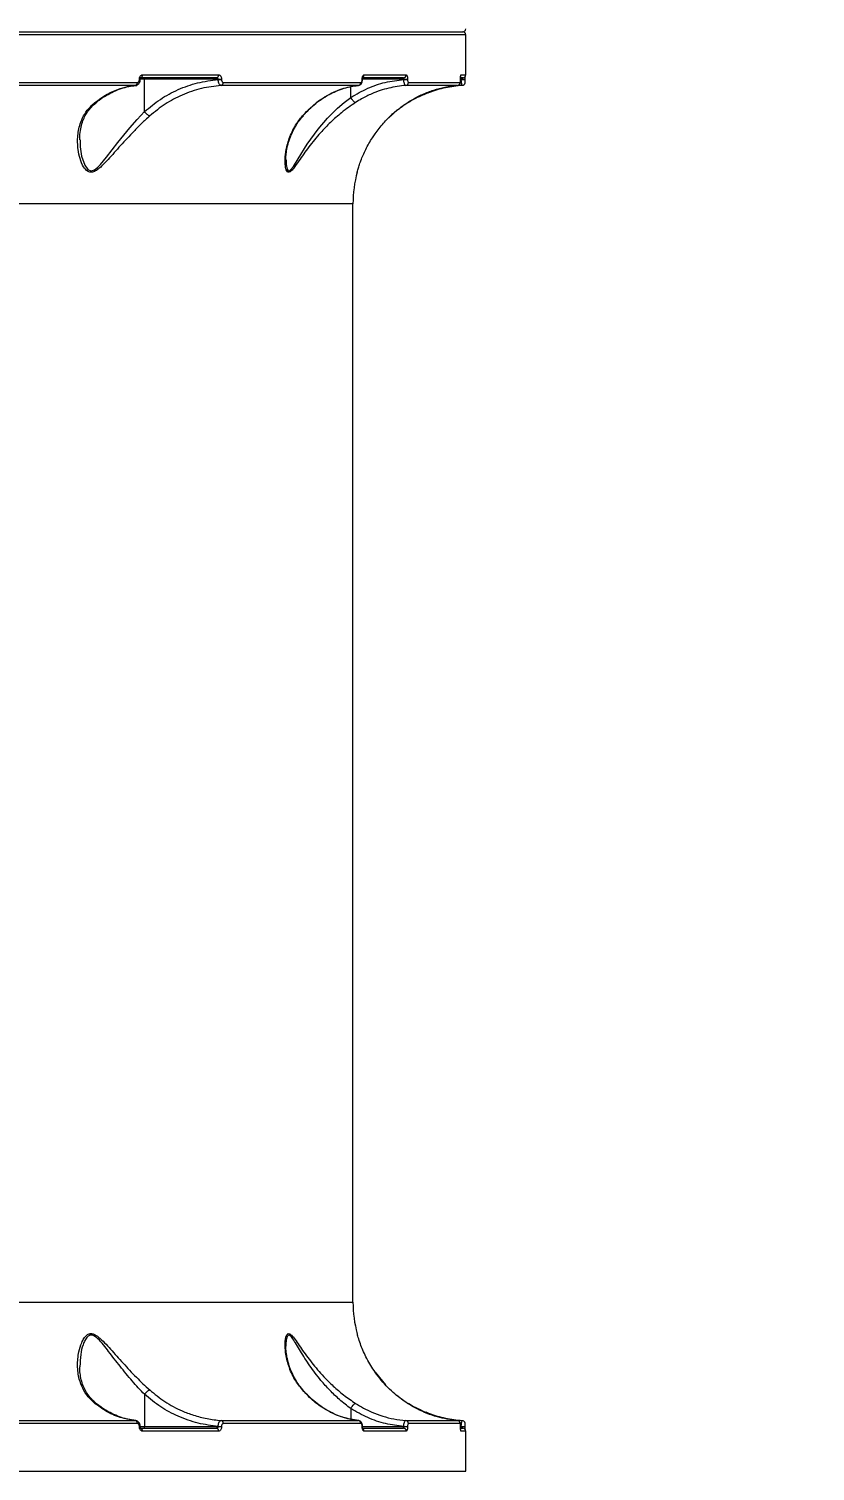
# Model space of a CAD drawing. Header units: millimetres. Extents: x 10665 to 29906, y -6125 to 7364.
# Drawn here: x 24200 to 24465, y -17.4 to 468.6 of the extents above; entities that cross this region are included whole.
import ezdxf

# ---------------------------------------------------------------- set-up
doc = ezdxf.new("R2010")
doc.units = ezdxf.units.MM
for name, color, linetype in [('DIKOM_ОБЪЕКТ', 7, 'Continuous'), ('DIKOM_РАЗМЕР_ЗОНА', 7, 'Continuous'), ('DIKOM_РАЗМЕР_ОБЪЕКТА', 7, 'Continuous')]:
    doc.layers.add(name, color=color, linetype=linetype)
doc.styles.add('style1', font='arial.ttf', dxfattribs={"width": 0.8})
doc.dimstyles.new('1-50', dxfattribs={"dimtxt": 300, "dimasz": 200, "dimexe": 100, "dimexo": 0, "dimgap": 100, "dimtad": 1, "dimdec": 0, "dimtxsty": 'style1', "dimcen": 0, "dimclrd": 7, "dimclre": 7, "dimadec": 1, "dimazin": 2, "dimtfac": 1, "dimtdec": 0, "dimtmove": 1, "dimatfit": 3, "dimfxl": 0, "dimlwd": 25, "dimlwe": 18, "dimarcsym": 0})

# ---------------------------------------------------------------- blocks, each defined once
blk = doc.blocks.new('*D16')
at = {"layer": 'Defpoints', "color": 0, "transparency": 16777216}
for p in [(12665, 4926.53), (12665, 1146.89), (26947.71, -1821.93)]:
    blk.add_point(p, dxfattribs=at)
at = {"layer": 'DIKOM_РАЗМЕР_ОБЪЕКТА', "color": 7, "lineweight": 18, "transparency": 16777216}
for p, q in [((12665, 1146.89), (12665, 5026.53)), ((26947.71, -1821.93), (26947.71, 5026.53))]:
    blk.add_line(p, q, dxfattribs=at)
at = {"layer": 'DIKOM_РАЗМЕР_ОБЪЕКТА', "color": 7, "lineweight": 25, "transparency": 16777216}
blk.add_line((26747.71, 4926.53), (12865, 4926.53), dxfattribs=at)
at = {"layer": 'DIKOM_РАЗМЕР_ОБЪЕКТА', "color": 7, "transparency": 16777216}
for points in [[(12865, 4959.86), (12865, 4893.19), (12665, 4926.53)], [(26747.71, 4959.86), (26747.71, 4893.19), (26947.71, 4926.53)]]:
    blk.add_solid(points, dxfattribs=at)
at = {"layer": 'DIKOM_РАЗМЕР_ОБЪЕКТА', "color": 0, "transparency": 16777216, "insert": (21497, 5179.8), "char_height": 300, "attachment_point": 5, "style": 'style1'}
blk.add_mtext('14300', dxfattribs=at)
blk = doc.blocks.new('*D15')
at = {"layer": 'Defpoints', "color": 0, "transparency": 16777216}
for p in [(20416.84, 4419.04), (19675.94, -4001.39), (28567.5, -4001.39)]:
    blk.add_point(p, dxfattribs=at)
at = {"layer": 'DIKOM_РАЗМЕР_ОБЪЕКТА', "color": 7, "lineweight": 18, "transparency": 16777216}
for p, q in [((20416.84, 4419.04), (28667.5, 4419.04)), ((19675.94, -4001.39), (28667.5, -4001.39))]:
    blk.add_line(p, q, dxfattribs=at)
at = {"layer": 'DIKOM_РАЗМЕР_ОБЪЕКТА', "color": 7, "lineweight": 25, "transparency": 16777216}
blk.add_line((28567.5, 4219.04), (28567.5, -3801.39), dxfattribs=at)
at = {"layer": 'DIKOM_РАЗМЕР_ОБЪЕКТА', "color": 7, "transparency": 16777216}
for points in [[(28534.17, 4219.04), (28600.83, 4219.04), (28567.5, 4419.04)], [(28534.17, -3801.39), (28600.83, -3801.39), (28567.5, -4001.39)]]:
    blk.add_solid(points, dxfattribs=at)
at = {"layer": 'DIKOM_РАЗМЕР_ОБЪЕКТА', "color": 0, "transparency": 16777216, "insert": (28247.96, -1553.33), "char_height": 300, "attachment_point": 5, "rotation": 90, "style": 'style1'}
blk.add_mtext('8400', dxfattribs=at)
blk = doc.blocks.new('*D14')
at = {"layer": 'Defpoints', "color": 0, "transparency": 16777216}
for p in [(28947.71, 6914.03), (10665, 1629.88), (28947.71, -1535.43)]:
    blk.add_point(p, dxfattribs=at)
at = {"layer": 'DIKOM_РАЗМЕР_ЗОНА', "color": 7, "lineweight": 18, "transparency": 16777216}
for p, q in [((10665, 1629.88), (10665, 7014.03)), ((28947.71, -1535.43), (28947.71, 7014.03))]:
    blk.add_line(p, q, dxfattribs=at)
at = {"layer": 'DIKOM_РАЗМЕР_ЗОНА', "color": 7, "lineweight": 25, "transparency": 16777216}
blk.add_line((10865, 6914.03), (28747.71, 6914.03), dxfattribs=at)
at = {"layer": 'DIKOM_РАЗМЕР_ЗОНА', "color": 7, "transparency": 16777216}
for points in [[(10865, 6947.36), (10865, 6880.69), (10665, 6914.03)], [(28747.71, 6947.36), (28747.71, 6880.69), (28947.71, 6914.03)]]:
    blk.add_solid(points, dxfattribs=at)
at = {"layer": 'DIKOM_РАЗМЕР_ЗОНА', "color": 0, "transparency": 16777216, "insert": (21431.5, 7167.3), "char_height": 300, "attachment_point": 5, "style": 'style1'}
blk.add_mtext('18300', dxfattribs=at)
blk = doc.blocks.new('*D13')
at = {"layer": 'Defpoints', "color": 0, "transparency": 16777216}
for p in [(20470.84, 6542.55), (29806, 6542.55), (19621.9, -6125)]:
    blk.add_point(p, dxfattribs=at)
at = {"layer": 'DIKOM_РАЗМЕР_ЗОНА', "color": 7, "lineweight": 18, "transparency": 16777216}
for p, q in [((20470.84, 6542.55), (29906, 6542.55)), ((19621.9, -6125), (29906, -6125))]:
    blk.add_line(p, q, dxfattribs=at)
at = {"layer": 'DIKOM_РАЗМЕР_ЗОНА', "color": 7, "lineweight": 25, "transparency": 16777216}
blk.add_line((29806, -5925), (29806, 6342.55), dxfattribs=at)
at = {"layer": 'DIKOM_РАЗМЕР_ЗОНА', "color": 7, "transparency": 16777216}
for points in [[(29772.67, 6342.55), (29839.33, 6342.55), (29806, 6542.55)], [(29772.67, -5925), (29839.33, -5925), (29806, -6125)]]:
    blk.add_solid(points, dxfattribs=at)
at = {"layer": 'DIKOM_РАЗМЕР_ЗОНА', "color": 0, "transparency": 16777216, "insert": (29552.83, 208.78), "char_height": 300, "attachment_point": 5, "rotation": 90, "style": 'style1'}
blk.add_mtext('12650', dxfattribs=at)

msp = doc.modelspace()

# ---------------------------------------------------------------- linework, layer by layer
at = {"layer": 'DIKOM_ОБЪЕКТ', "color": 7, "linetype": 'Continuous', "lineweight": 15}
for p, q in [((23928.28, 467.57), (24346.28, 467.57)), ((24347.28, 466.57), (23928.29, 466.57)), ((24347.28, 453.07), (24347.28, 466.57)), ((24263.24, 452.07), (24237.59, 452.07)), ((24238.33, 453.07), (24264.05, 453.07)), ((24326.27, 452.07), (24312.55, 452.07)), ((24313.02, 453.07), (24327.22, 453.07)), ((24346.28, 452.07), (24345.68, 452.07)), ((24345.69, 453.07), (24347.28, 453.07)), ((24235.95, 449.52), (24170.12, 449.52)), ((24170.66, 450.51), (24236.63, 450.51)), ((24237.31, 451.52), (24237.31, 451.57)), ((24237.57, 451.57), (24237.31, 451.57)), ((24237.57, 451.52), (24237.31, 451.52)), ((24237.57, 451.52), (24237.57, 451.57)), ((24239.05, 451.57), (24237.61, 451.57)), ((24239.05, 440.69), (24239.05, 451.57)), ((24263.86, 451.57), (24239.05, 451.57)), ((24263.86, 451.49), (24263.86, 451.57)), ((24263.86, 451.57), (24264.99, 451.57)), ((24263.86, 451.49), (24264.99, 451.49)), ((24311.13, 449.52), (24264.85, 449.52)), ((24264.99, 451.57), (24264.99, 451.49)), ((24265.6, 450.51), (24311.98, 450.51)), ((24308.51, 445.46), (24308.51, 449.09)), ((24312.39, 451.49), (24312.39, 451.57)), ((24312.48, 451.57), (24312.39, 451.57)), ((24312.48, 451.49), (24312.39, 451.49)), ((24312.48, 451.49), (24312.48, 451.57)), ((24326.4, 451.57), (24312.48, 451.57)), ((24312.48, 451.49), (24312.48, 451.49)), ((24326.4, 451.52), (24326.4, 451.57)), ((24326.4, 451.57), (24327.68, 451.57)), ((24326.4, 451.52), (24327.68, 451.52)), ((24344.49, 449.52), (24327.1, 449.52)), ((24327.68, 451.57), (24327.68, 451.52)), ((24327.98, 450.51), (24345.41, 450.51)), ((24345.52, 451.47), (24345.52, 451.57)), ((24345.53, 451.57), (24345.52, 451.57)), ((24345.53, 451.47), (24345.52, 451.47)), ((24345.53, 451.47), (24345.53, 451.57)), ((24345.78, 451.57), (24345.53, 451.57)), ((24345.61, 451.52), (24345.78, 451.54)), ((24345.78, 451.54), (24345.78, 451.57)), ((24345.78, 451.57), (24347.12, 451.57)), ((24345.78, 451.54), (24347.12, 451.54)), ((24347.12, 451.54), (24347.12, 451.57)), ((24286.73, 424.44), (24286.73, 424.02)), ((24309.28, 409.62), (23989.13, 409.62)), ((24309.28, 39.52), (24309.28, 409.62)), ((23989.13, 39.52), (24309.28, 39.52)), ((24217.26, 17.88), (24217.25, 17.73)), ((24316.71, 15.96), (24320.25, 11.66)), ((24239.05, 8.46), (24239.05, -2.43)), ((24308.51, 3.69), (24308.51, 0.06)), ((24170.12, -0.37), (24235.95, -0.37)), ((24236.63, -1.37), (24170.66, -1.37)), ((24236.05, -0.32), (24235.39, -0.24)), ((24237.31, -2.43), (24237.31, -2.37)), ((24237.57, -2.37), (24237.31, -2.37)), ((24237.57, -2.43), (24237.31, -2.43)), ((24237.57, -2.43), (24237.57, -2.37)), ((24237.58, -2.43), (24239.05, -2.43)), ((24237.59, -2.93), (24263.24, -2.93)), ((24264.05, -3.93), (24238.33, -3.93)), ((24239.05, -2.43), (24263.86, -2.43)), ((24263.86, -2.43), (24263.86, -2.35)), ((24263.86, -2.35), (24264.99, -2.35)), ((24263.86, -2.43), (24264.99, -2.43)), ((24264.85, -0.37), (24311.13, -0.37)), ((24264.99, -2.35), (24264.99, -2.43)), ((24311.98, -1.37), (24265.6, -1.37)), ((24312.39, -2.43), (24312.39, -2.35)), ((24312.48, -2.35), (24312.39, -2.35)), ((24312.48, -2.43), (24312.39, -2.43)), ((24312.48, -2.43), (24312.48, -2.35)), ((24312.48, -2.43), (24326.4, -2.43)), ((24312.65, -2.93), (24326.27, -2.93)), ((24327.22, -3.93), (24313.02, -3.93)), ((24326.4, -2.43), (24326.4, -2.37)), ((24326.4, -2.37), (24327.68, -2.37)), ((24326.4, -2.43), (24327.68, -2.43)), ((24327.1, -0.37), (24344.49, -0.37)), ((24327.68, -2.37), (24327.68, -2.43)), ((24345.41, -1.37), (24327.98, -1.37)), ((24345.52, -2.43), (24345.52, -2.32)), ((24345.53, -2.32), (24345.52, -2.32)), ((24345.53, -2.43), (24345.52, -2.43)), ((24345.53, -2.43), (24345.53, -2.32)), ((24345.78, -2.39), (24345.53, -2.36)), ((24345.53, -2.43), (24345.78, -2.43)), ((24347.28, -3.93), (24345.69, -3.93)), ((24345.71, -2.93), (24346.28, -2.93)), ((24345.78, -2.43), (24345.78, -2.39)), ((24345.78, -2.39), (24347.12, -2.39)), ((24345.78, -2.43), (24347.12, -2.43)), ((24347.12, -2.43), (24347.12, -2.39)), ((24347.28, -17.43), (24347.28, -3.93)), ((23928.29, -17.43), (24347.28, -17.43))]:
    msp.add_line(p, q, dxfattribs=at)
at = {"layer": 'DIKOM_ОБЪЕКТ', "color": 7, "linetype": 'Continuous', "lineweight": 15, "flags": 128}
for points in [[(24238.89, 452.07), (24238.92, 452.06), (24238.95, 452.04), (24238.98, 451.99), (24239.01, 451.93), (24239.03, 451.85), (24239.04, 451.77), (24239.05, 451.67), (24239.05, 451.57)], [(24286.73, 424.02), (24286.72, 422.92), (24287.08, 421.26), (24287.48, 420.78), (24288.03, 420.88), (24288.04, 420.88), (24288.23, 421.03), (24289.2, 422.24), (24290.8, 424.83), (24293.89, 429.76), (24297.51, 434.76), (24300.65, 438.43), (24304.11, 441.86), (24306.28, 443.73), (24308.51, 445.45), (24308.52, 445.45), (24308.52, 445.45)], [(24217.32, 431.14), (24217.32, 428.84), (24217.83, 425.62), (24218.88, 422.66), (24219.96, 421.18), (24220.93, 420.75), (24221.87, 420.94), (24222.13, 421.06), (24223.2, 421.86), (24224.22, 422.9), (24226.21, 425.3), (24230.05, 430.25), (24234.08, 435.23), (24236.54, 438.02), (24239.05, 440.68), (24239.06, 440.68), (24239.06, 440.68)], [(24238.89, -2.93), (24238.92, -2.92), (24238.95, -2.89), (24238.98, -2.84), (24239.01, -2.78), (24239.03, -2.7), (24239.04, -2.62), (24239.05, -2.52), (24239.05, -2.43)], [(24346.16, -0.37), (24346.34, -0.4), (24346.5, -0.46)]]:
    msp.add_lwpolyline(points, dxfattribs=at)
at = {"layer": 'DIKOM_ОБЪЕКТ', "color": 7, "linetype": 'Continuous', "lineweight": 15}
for centre, radius, start, end in [((24346.28, 468.57), 1, 270, 0), ((24346.28, 466.57), 1, 0, 90), ((24237.38, 452.98), 0.947, 290.9633, 5.949), ((24263.13, 452.99), 0.918, 276.9743, 5.5808), ((24311.99, 453.06), 1.03, 307.684, 0.649), ((24326.25, 453.05), 0.977, 271.4393, 1.366), ((24344.69, 453.07), 1, 333.2052, 0.0204), ((24346.28, 453.07), 1, 270, 0), ((24235.71, 450.41), 0.925, 284.8105, 6.4065), ((24264.66, 450.44), 0.937, 281.5165, 4.849), ((24311.02, 450.48), 0.968, 277.0416, 2.1486), ((24327, 450.49), 0.982, 275.6991, 1.179), ((24344.41, 450.51), 0.998, 274.3377, 0.114), ((24349.28, 409.62), 40, 164.5152, 180), ((24349.28, 39.52), 40, 180, 195.4022), ((24235.71, -1.26), 0.925, 353.5935, 75.1895), ((24237.43, -3.81), 0.9, 352.7999, 80.244), ((24263.13, -3.84), 0.918, 354.4192, 83.0257), ((24264.66, -1.29), 0.937, 355.151, 78.4835), ((24311.02, -1.33), 0.968, 357.8514, 82.9584), ((24311.99, -3.91), 1.03, 359.3761, 51.5753), ((24326.25, -3.9), 0.977, 358.634, 88.5607), ((24327, -1.35), 0.982, 358.821, 84.3009), ((24344.41, -1.36), 0.998, 359.886, 85.6623), ((24344.69, -3.93), 1, 359.9806, 24.538), ((24346.28, -3.93), 1, 0, 90)]:
    msp.add_arc(centre, radius, start, end, dxfattribs=at)
for points, knots in [([(24237.31, 451.57), (24237.32, 451.68), (24237.33, 451.96), (24237.45, 452.39), (24237.68, 452.77), (24237.98, 453.02), (24238.21, 453.06), (24238.33, 453.07)], [0, 0, 0, 0, 0.140766, 0.355284, 0.570042, 0.784951, 1, 1, 1, 1]), ([(24237.58, 451.57), (24237.58, 451.63), (24237.58, 451.75), (24237.62, 451.92), (24237.68, 452.04), (24237.72, 452.11), (24237.73, 452.11), (24237.73, 452.11)], [0, 0, 0, 0, 0.18285, 0.409124, 0.611552, 0.803261, 1, 1, 1, 1]), ([(24263.86, 451.57), (24263.85, 451.62), (24263.85, 451.67), (24263.81, 451.78), (24263.73, 451.89), (24263.59, 452), (24263.42, 452.06), (24263.3, 452.07), (24263.24, 452.07)], [0, 0, 0, 0, 0.144463, 0.175525, 0.362596, 0.571022, 0.804659, 1, 1, 1, 1]), ([(24264.05, 453.07), (24264.13, 453.06), (24264.32, 453.04), (24264.58, 452.84), (24264.81, 452.5), (24264.96, 452.06), (24264.98, 451.74), (24264.99, 451.57)], [0, 0, 0, 0, 0.174165, 0.389587, 0.595783, 0.797868, 1, 1, 1, 1]), ([(24312.39, 451.57), (24312.4, 451.66), (24312.4, 451.92), (24312.47, 452.34), (24312.61, 452.74), (24312.8, 453.02), (24312.95, 453.06), (24313.02, 453.07)], [0, 0, 0, 0, 0.108314, 0.320432, 0.543065, 0.771562, 1, 1, 1, 1]), ([(24312.48, 451.57), (24312.48, 451.63), (24312.48, 451.79), (24312.51, 452.01), (24312.56, 452.19), (24312.6, 452.28), (24312.6, 452.28), (24312.6, 452.28)], [0, 0, 0, 0, 0.162937, 0.428586, 0.65455, 0.845824, 1, 1, 1, 1]), ([(24326.4, 451.57), (24326.39, 451.61), (24326.39, 451.7), (24326.38, 451.84), (24326.35, 451.97), (24326.31, 452.06), (24326.28, 452.07), (24326.27, 452.07)], [0, 0, 0, 0, 0.140712, 0.355183, 0.569988, 0.784962, 1, 1, 1, 1]), ([(24327.22, 453.07), (24327.27, 453.06), (24327.38, 453.02), (24327.51, 452.77), (24327.62, 452.39), (24327.67, 451.96), (24327.68, 451.68), (24327.68, 451.57)], [0, 0, 0, 0, 0.215042, 0.429969, 0.644715, 0.859233, 1, 1, 1, 1]), ([(24345.52, 451.57), (24345.52, 451.64), (24345.52, 451.89), (24345.54, 452.28), (24345.57, 452.69), (24345.62, 453.01), (24345.67, 453.05), (24345.69, 453.07)], [0, 0, 0, 0, 0.079622, 0.275733, 0.470761, 0.710541, 1, 1, 1, 1]), ([(24345.53, 451.66), (24345.53, 451.73), (24345.53, 451.93), (24345.54, 452.24), (24345.57, 452.52), (24345.59, 452.68), (24345.59, 452.7), (24345.59, 452.7)], [0, 0, 0, 0, 0.121399, 0.360411, 0.619442, 0.871712, 1, 1, 1, 1]), ([(24345.78, 451.57), (24345.78, 451.62), (24345.79, 451.67), (24345.81, 451.78), (24345.86, 451.89), (24345.94, 451.99), (24346.05, 452.06), (24346.12, 452.07), (24346.16, 452.07)], [0, 0, 0, 0, 0.12722, 0.162652, 0.340413, 0.545425, 0.783143, 1, 1, 1, 1]), ([(24347.12, 451.57), (24347.12, 451.59), (24347.12, 451.77), (24347.12, 452.11), (24347.12, 452.45), (24347.13, 452.56), (24347.13, 452.57)], [0, 0, 0, 0, 0.035236, 0.477046, 0.926966, 1, 1, 1, 1]), ([(24222.32, 443.75), (24223.66, 444.73), (24226.38, 446.71), (24230.42, 448.41), (24233.65, 449.24), (24235.35, 449.45), (24235.95, 449.52)], [0, 0, 0, 0, 0.318195, 0.643967, 0.875253, 1, 1, 1, 1]), ([(24222.84, 443.82), (24223.15, 444.07), (24224.2, 444.95), (24226.12, 446.18), (24228.6, 447.5), (24231.15, 448.49), (24233.64, 449.19), (24235.29, 449.39), (24236.05, 449.49)], [0, 0, 0, 0, 0.075739, 0.264263, 0.453969, 0.644425, 0.835168, 1, 1, 1, 1]), ([(24236.04, 449.54), (24236.07, 449.54), (24236.29, 449.52), (24236.68, 449.71), (24237.12, 450.07), (24237.43, 450.62), (24237.58, 451.13), (24237.56, 451.45), (24237.55, 451.52)], [0, 0, 0, 0, 0.03729, 0.245562, 0.449182, 0.671165, 0.922298, 1, 1, 1, 1]), ([(24236.05, 449.49), (24236.16, 449.51), (24236.29, 449.53), (24236.41, 449.54), (24236.41, 449.54)], [0, 0, 0, 0, 0.96794, 1, 1, 1, 1]), ([(24236.63, 450.51), (24236.71, 450.53), (24236.86, 450.55), (24237.07, 450.72), (24237.22, 450.97), (24237.3, 451.26), (24237.31, 451.44), (24237.31, 451.52)], [0, 0, 0, 0, 0.214301, 0.42844, 0.642879, 0.857741, 1, 1, 1, 1]), ([(24239.05, 440.69), (24240.79, 442.13), (24244.29, 445.05), (24250.36, 448.25), (24256.91, 450.6), (24261.52, 451.19), (24263.86, 451.49)], [0, 0, 0, 0, 0.241968, 0.49014, 0.741777, 1, 1, 1, 1]), ([(24264.85, 449.52), (24262.63, 449.25), (24258.12, 448.7), (24251.79, 446.47), (24245.87, 443.39), (24242.49, 440.61), (24240.77, 439.21)], [0, 0, 0, 0, 0.253607, 0.513976, 0.753974, 1, 1, 1, 1]), ([(24264.85, 449.52), (24264.77, 449.53), (24264.58, 449.57), (24264.31, 449.83), (24264.08, 450.28), (24263.91, 450.85), (24263.87, 451.28), (24263.86, 451.49)], [0, 0, 0, 0, 0.170043, 0.380794, 0.586701, 0.793138, 1, 1, 1, 1]), ([(24264.99, 451.49), (24264.99, 451.39), (24265, 451.17), (24265.1, 450.89), (24265.25, 450.67), (24265.42, 450.54), (24265.54, 450.52), (24265.6, 450.51)], [0, 0, 0, 0, 0.203946, 0.407987, 0.613466, 0.82652, 1, 1, 1, 1]), ([(24292.25, 439.21), (24293.51, 440.53), (24296.05, 443.21), (24299.93, 445.87), (24303.69, 447.74), (24307.27, 448.98), (24309.84, 449.34), (24311.13, 449.52)], [0, 0, 0, 0, 0.230865, 0.467176, 0.626569, 0.811993, 1, 1, 1, 1]), ([(24292.52, 439.36), (24293.18, 440.09), (24294.54, 441.58), (24296.77, 443.52), (24299.16, 445.26), (24301.61, 446.72), (24303.3, 447.44), (24304.13, 447.8)], [0, 0, 0, 0, 0.191869, 0.394112, 0.5982, 0.803908, 1, 1, 1, 1]), ([(24304.13, 447.8), (24304.17, 447.82), (24305.07, 448.23), (24306.91, 448.76), (24309.22, 449.33), (24310.66, 449.44), (24311.18, 449.49)], [0, 0, 0, 0, 0.017824, 0.398342, 0.780805, 1, 1, 1, 1]), ([(24308.51, 445.46), (24310.4, 446.55), (24314.1, 448.69), (24320.16, 450.73), (24324.3, 451.26), (24326.4, 451.52)], [0, 0, 0, 0, 0.340319, 0.666049, 1, 1, 1, 1]), ([(24327.1, 449.52), (24325.17, 449.28), (24321.25, 448.79), (24316.28, 447.06), (24312.61, 445.27), (24310.84, 444.17), (24310.16, 443.75)], [0, 0, 0, 0, 0.32471, 0.657479, 0.869006, 1, 1, 1, 1]), ([(24311.18, 449.54), (24311.29, 449.55), (24311.55, 449.58), (24311.88, 449.81), (24312.16, 450.13), (24312.37, 450.61), (24312.48, 451.09), (24312.47, 451.42), (24312.46, 451.49)], [0, 0, 0, 0, 0.132895, 0.291502, 0.452896, 0.647946, 0.913663, 1, 1, 1, 1]), ([(24311.98, 450.51), (24312.03, 450.53), (24312.13, 450.55), (24312.26, 450.73), (24312.35, 451), (24312.39, 451.27), (24312.39, 451.44), (24312.39, 451.49)], [0, 0, 0, 0, 0.228846, 0.457873, 0.678544, 0.888384, 1, 1, 1, 1]), ([(24316.74, 433.23), (24317.66, 434.44), (24319.5, 436.86), (24322.58, 439.91), (24325.82, 442.56), (24329.2, 444.75), (24332.77, 446.58), (24336.47, 447.99), (24340.39, 449.05), (24343.09, 449.36), (24344.49, 449.52)], [0, 0, 0, 0, 0.123684, 0.248895, 0.368955, 0.490744, 0.612546, 0.738056, 0.863571, 1, 1, 1, 1]), ([(24327.1, 449.52), (24327.03, 449.54), (24326.88, 449.58), (24326.68, 449.93), (24326.52, 450.43), (24326.42, 451), (24326.4, 451.37), (24326.4, 451.52)], [0, 0, 0, 0, 0.21425, 0.428322, 0.642725, 0.857589, 1, 1, 1, 1]), ([(24327.68, 451.52), (24327.68, 451.44), (24327.68, 451.26), (24327.72, 450.97), (24327.79, 450.72), (24327.88, 450.55), (24327.95, 450.53), (24327.98, 450.51)], [0, 0, 0, 0, 0.142255, 0.357128, 0.57157, 0.785717, 1, 1, 1, 1]), ([(24346.16, 449.52), (24344.23, 449.3), (24340.46, 448.87), (24336.45, 447.68), (24334.37, 446.89), (24334.04, 446.76)], [0, 0, 0, 0, 0.466533, 0.915012, 1, 1, 1, 1]), ([(24344.5, 449.52), (24344.5, 449.52), (24344.62, 449.5), (24344.84, 449.6), (24345.09, 449.76), (24345.26, 449.95), (24345.37, 450.15), (24345.43, 450.34), (24345.48, 450.58), (24345.51, 450.89), (24345.53, 451.25), (24345.52, 451.45), (24345.52, 451.51)], [0, 0, 0, 0, 0.000629, 0.130649, 0.235039, 0.326111, 0.40904, 0.491006, 0.606494, 0.797128, 0.933992, 1, 1, 1, 1]), ([(24345.41, 450.51), (24345.43, 450.53), (24345.46, 450.56), (24345.49, 450.76), (24345.51, 451.02), (24345.52, 451.27), (24345.52, 451.42), (24345.52, 451.47)], [0, 0, 0, 0, 0.302566, 0.534695, 0.725489, 0.917092, 1, 1, 1, 1]), ([(24346.16, 449.52), (24346.13, 449.53), (24346.06, 449.56), (24345.96, 449.85), (24345.87, 450.31), (24345.81, 450.9), (24345.79, 451.33), (24345.78, 451.54)], [0, 0, 0, 0, 0.184795, 0.398811, 0.601276, 0.79903, 1, 1, 1, 1]), ([(24346.17, 449.52), (24346.17, 449.52), (24346.29, 449.51), (24346.51, 449.6), (24346.75, 449.75), (24346.91, 449.93), (24347, 450.11), (24347.05, 450.25), (24347.08, 450.36), (24347.09, 450.45), (24347.1, 450.58), (24347.11, 450.81), (24347.11, 451.19), (24347.12, 451.43), (24347.12, 451.54)], [0, 0, 0, 0, 0.005616, 0.125571, 0.221545, 0.302524, 0.371035, 0.426582, 0.4669, 0.503654, 0.564719, 0.75242, 0.888049, 1, 1, 1, 1]), ([(24346.17, 449.52), (24346.17, 449.52), (24346.29, 449.51), (24346.51, 449.6), (24346.75, 449.75), (24346.91, 449.93), (24347, 450.11), (24347.05, 450.25), (24347.08, 450.36), (24347.09, 450.45), (24347.1, 450.58), (24347.11, 450.81), (24347.11, 451.19), (24347.12, 451.43), (24347.12, 451.54)], [0, 0, 0, 0, 0.005616, 0.125571, 0.221545, 0.302524, 0.371035, 0.426582, 0.4669, 0.503654, 0.564719, 0.75242, 0.888049, 1, 1, 1, 1]), ([(24240.77, 439.21), (24239.87, 438.37), (24238.05, 436.7), (24234.72, 433.38), (24230.92, 429.24), (24227.38, 425.23), (24224.91, 422.57), (24223.4, 421.23), (24222.15, 420.41), (24220.86, 420.09), (24219.54, 420.63), (24218.26, 422.24), (24217.22, 424.8), (24216.49, 428.45), (24216.37, 432.64), (24217.23, 436.68), (24218.8, 439.9), (24220.43, 442.1), (24221.79, 443.29), (24222.32, 443.75)], [0, 0, 0, 0, 0.05679, 0.113618, 0.211834, 0.310026, 0.362024, 0.388776, 0.415391, 0.445792, 0.474154, 0.516855, 0.581, 0.645392, 0.742195, 0.838842, 0.900143, 0.961361, 1, 1, 1, 1]), ([(24217.23, 431.15), (24217.22, 431.35), (24217.17, 432.41), (24217.37, 434.24), (24217.86, 436.5), (24218.59, 438.48), (24219.53, 440.21), (24220.75, 441.83), (24221.89, 443.04), (24222.69, 443.65), (24222.9, 443.81)], [0, 0, 0, 0, 0.040481, 0.220154, 0.391133, 0.534153, 0.670332, 0.814411, 0.953259, 1, 1, 1, 1]), ([(24222.32, 443.75), (24222.35, 443.75), (24222.45, 443.75), (24222.62, 443.77), (24222.72, 443.86), (24222.77, 443.91)], [0, 0, 0, 0, 0.143705, 0.562851, 1, 1, 1, 1]), ([(24310.16, 443.75), (24309.37, 443.22), (24307.78, 442.15), (24304.91, 439.94), (24301.68, 437.09), (24297.92, 433.22), (24294.33, 428.77), (24291.44, 424.66), (24289.49, 421.8), (24288.49, 420.66), (24287.86, 420.23), (24287.37, 420.15), (24286.8, 420.77), (24286.39, 422.54), (24286.37, 425.36), (24286.96, 429.19), (24288.35, 433.36), (24290.31, 436.85), (24291.84, 438.71), (24292.25, 439.21)], [0, 0, 0, 0, 0.044464, 0.088958, 0.163522, 0.238209, 0.33674, 0.435198, 0.493492, 0.532077, 0.540151, 0.566503, 0.592684, 0.638217, 0.708341, 0.77871, 0.872452, 0.966034, 1, 1, 1, 1]), ([(24308.52, 445.45), (24308.51, 445.45), (24308.51, 445.46), (24308.51, 445.46), (24308.51, 445.46)], [0, 0, 0, 0, 0.611178, 1, 1, 1, 1]), ([(24310.16, 443.75), (24310.15, 443.75), (24310.1, 443.75), (24309.95, 443.79), (24309.67, 443.98), (24309.28, 444.37), (24308.87, 444.88), (24308.63, 445.26), (24308.52, 445.45)], [0, 0, 0, 0, 0.038087, 0.149195, 0.361887, 0.574598, 0.787294, 1, 1, 1, 1]), ([(24334.04, 446.76), (24333.44, 446.51), (24331.99, 445.92), (24329.67, 444.76), (24326.85, 443.09), (24324.01, 441.06), (24322.24, 439.41), (24321.4, 438.63)], [0, 0, 0, 0, 0.130949, 0.319208, 0.507586, 0.769404, 1, 1, 1, 1]), ([(24334.04, 446.76), (24334.03, 446.76), (24333.96, 446.73), (24333.86, 446.72), (24333.74, 446.83), (24333.71, 446.86)], [0, 0, 0, 0, 0.096006, 0.775119, 1, 1, 1, 1]), ([(24239.06, 440.68), (24239.06, 440.68), (24239.05, 440.69), (24239.05, 440.69), (24239.05, 440.69), (24239.05, 440.69)], [0, 0, 0, 0, 0.366057, 0.865622, 1, 1, 1, 1]), ([(24240.77, 439.21), (24240.74, 439.22), (24240.63, 439.26), (24240.37, 439.42), (24239.98, 439.72), (24239.49, 440.17), (24239.2, 440.51), (24239.06, 440.68)], [0, 0, 0, 0, 0.087301, 0.253605, 0.502397, 0.751188, 1, 1, 1, 1]), ([(24286.67, 424.02), (24286.67, 424.37), (24286.66, 425.3), (24286.83, 427.02), (24287.24, 429.21), (24287.96, 431.64), (24288.93, 434), (24290.16, 436.18), (24291.34, 437.93), (24292.22, 438.93), (24292.56, 439.31)], [0, 0, 0, 0, 0.073934, 0.193305, 0.337122, 0.489121, 0.647765, 0.786935, 0.919402, 1, 1, 1, 1]), ([(24292.25, 439.21), (24292.29, 439.22), (24292.4, 439.26), (24292.47, 439.33), (24292.51, 439.37)], [0, 0, 0, 0, 0.393645, 1, 1, 1, 1]), ([(24310.73, 420.3), (24310.73, 420.28), (24310.72, 420.25), (24310.95, 421.11), (24311.35, 422.45), (24312.15, 424.78), (24313.52, 427.95), (24315.24, 431.05), (24316.43, 432.78), (24316.74, 433.23)], [0, 0, 0, 0, 0.062294, 0.162503, 0.281571, 0.401159, 0.65611, 0.911259, 1, 1, 1, 1]), ([(24222.32, 5.4), (24221.53, 6.11), (24219.84, 7.66), (24218.11, 10.46), (24216.81, 13.98), (24216.3, 18.15), (24216.71, 22.32), (24217.62, 25.4), (24218.57, 27.31), (24219.48, 28.42), (24220.33, 28.86), (24221.15, 28.96), (24222.14, 28.77), (24223.75, 27.68), (24225.59, 25.89), (24228.26, 22.9), (24231.77, 18.95), (24235.47, 15), (24238.51, 12.02), (24240.02, 10.64), (24240.77, 9.94)], [0, 0, 0, 0, 0.059053, 0.127727, 0.196514, 0.291305, 0.386176, 0.452749, 0.486921, 0.520896, 0.548901, 0.554238, 0.580033, 0.615194, 0.662239, 0.709494, 0.807575, 0.905611, 0.952815, 1, 1, 1, 1]), ([(24239.06, 8.46), (24239.06, 8.46), (24237.61, 9.85), (24234.83, 13), (24230.78, 17.9), (24227.6, 22.04), (24225.19, 25.18), (24223.54, 27.05), (24222.09, 28.22), (24221.18, 28.44), (24220.45, 28.33), (24219.69, 27.85), (24218.9, 26.67), (24218.09, 24.66), (24217.36, 21.7), (24217.3, 19.23), (24217.26, 17.88)], [0, 0, 0, 0, 0.000024, 0.138847, 0.283202, 0.427604, 0.495548, 0.563158, 0.61141, 0.645703, 0.652787, 0.690456, 0.738372, 0.786633, 0.883491, 1, 1, 1, 1]), ([(24292.25, 9.94), (24291.35, 11.12), (24289.36, 13.69), (24287.49, 18.02), (24286.55, 22.09), (24286.36, 25.05), (24286.48, 26.88), (24286.72, 28.06), (24287.14, 28.87), (24287.63, 28.98), (24288.27, 28.7), (24289.15, 27.78), (24290.45, 25.98), (24292.44, 23.03), (24295.29, 19.12), (24298.93, 14.82), (24302.6, 11.2), (24306.22, 8.1), (24308.81, 6.33), (24310.16, 5.4)], [0, 0, 0, 0, 0.079015, 0.173492, 0.268053, 0.32872, 0.361362, 0.393895, 0.422326, 0.451312, 0.459935, 0.498982, 0.545107, 0.591441, 0.689034, 0.786594, 0.855573, 0.924449, 1, 1, 1, 1]), ([(24308.52, 3.7), (24308.51, 3.7), (24307.25, 4.62), (24304.81, 6.57), (24301.45, 9.79), (24298.04, 13.59), (24294.69, 18.08), (24292.07, 22.17), (24290.25, 25.27), (24289.09, 27.15), (24288.27, 28.15), (24287.74, 28.43), (24287.49, 28.4), (24287.17, 28.12), (24286.89, 27.47), (24286.71, 26.23), (24286.63, 25.25), (24286.66, 24.71), (24286.67, 24.69)], [0, 0, 0, 0, 0.000049, 0.113386, 0.217945, 0.322649, 0.470822, 0.619029, 0.687707, 0.756041, 0.811114, 0.822974, 0.853638, 0.862825, 0.902819, 0.950525, 0.998418, 1, 1, 1, 1]), ([(24292.54, 9.82), (24292.2, 10.2), (24291.32, 11.22), (24290.14, 12.98), (24288.95, 15.12), (24287.98, 17.43), (24287.27, 19.82), (24286.83, 22.08), (24286.66, 23.7), (24286.67, 24.51), (24286.67, 24.69)], [0, 0, 0, 0, 0.084219, 0.220551, 0.365112, 0.517128, 0.677157, 0.824013, 0.959096, 1, 1, 1, 1]), ([(24316.74, 15.92), (24315.76, 17.44), (24313.8, 20.49), (24312.16, 24.33), (24311.3, 26.85), (24310.93, 28.11), (24310.75, 28.79), (24310.69, 29.04), (24310.75, 28.79), (24310.78, 28.69)], [0, 0, 0, 0, 0.281476, 0.562757, 0.713934, 0.791976, 0.869574, 0.945741, 1, 1, 1, 1]), ([(24222.85, 5.3), (24222.78, 5.36), (24222.17, 5.81), (24221.21, 6.8), (24219.97, 8.29), (24218.95, 9.98), (24218.13, 11.84), (24217.57, 13.9), (24217.24, 15.88), (24217.23, 17.19), (24217.23, 17.74)], [0, 0, 0, 0, 0.016534, 0.141357, 0.27437, 0.416124, 0.565808, 0.721452, 0.88133, 1, 1, 1, 1]), ([(24344.49, -0.37), (24342.2, -0.06), (24338.74, 0.41), (24334.23, 1.97), (24330.24, 3.78), (24325.75, 6.53), (24321.77, 9.95), (24318.8, 13.16), (24317.43, 15), (24316.74, 15.92)], [0, 0, 0, 0, 0.222715, 0.336735, 0.450748, 0.631004, 0.813277, 0.906646, 1, 1, 1, 1]), ([(24239.06, 8.46), (24239.2, 8.63), (24239.49, 8.98), (24239.98, 9.43), (24240.37, 9.73), (24240.63, 9.89), (24240.74, 9.93), (24240.77, 9.94)], [0, 0, 0, 0, 0.248787, 0.497586, 0.746386, 0.912696, 1, 1, 1, 1]), ([(24240.77, 9.94), (24242.44, 8.57), (24245.82, 5.79), (24250.89, 3.13), (24255.69, 1.31), (24260.1, 0.15), (24263.26, -0.2), (24264.85, -0.37)], [0, 0, 0, 0, 0.239876, 0.485873, 0.639422, 0.818548, 1, 1, 1, 1]), ([(24311.13, -0.37), (24309.33, -0.08), (24305.66, 0.49), (24300.65, 2.81), (24296.08, 5.91), (24293.54, 8.59), (24292.25, 9.94)], [0, 0, 0, 0, 0.262566, 0.532665, 0.763648, 1, 1, 1, 1]), ([(24292.25, 9.94), (24292.29, 9.93), (24292.4, 9.89), (24292.46, 9.82), (24292.51, 9.78)], [0, 0, 0, 0, 0.397136, 1, 1, 1, 1]), ([(24306.38, 0.58), (24305.65, 0.81), (24304.02, 1.32), (24301.57, 2.47), (24299.04, 3.96), (24296.63, 5.74), (24294.45, 7.66), (24293.13, 9.12), (24292.52, 9.79)], [0, 0, 0, 0, 0.144218, 0.322804, 0.500385, 0.675209, 0.849032, 1, 1, 1, 1]), ([(24235.95, -0.37), (24234.25, -0.09), (24230.8, 0.48), (24226.2, 2.55), (24223.49, 4.54), (24222.32, 5.4)], [0, 0, 0, 0, 0.355859, 0.721479, 1, 1, 1, 1]), ([(24222.32, 5.4), (24222.35, 5.4), (24222.45, 5.4), (24222.62, 5.37), (24222.72, 5.29), (24222.77, 5.24)], [0, 0, 0, 0, 0.143562, 0.562298, 1, 1, 1, 1]), ([(24235.39, -0.24), (24235.08, -0.21), (24233.91, -0.09), (24231.87, 0.44), (24229.31, 1.34), (24226.8, 2.58), (24224.63, 3.89), (24223.35, 4.92), (24222.84, 5.33)], [0, 0, 0, 0, 0.06919, 0.26744, 0.466936, 0.667153, 0.867467, 1, 1, 1, 1]), ([(24239.05, 8.46), (24239.05, 8.46), (24239.05, 8.46), (24239.06, 8.46), (24239.06, 8.46), (24239.06, 8.46)], [0, 0, 0, 0, 0.474246, 0.849686, 1, 1, 1, 1]), ([(24263.86, -2.35), (24261.58, -2.06), (24256.97, -1.47), (24250.46, 0.85), (24244.34, 4.07), (24240.83, 6.99), (24239.05, 8.46)], [0, 0, 0, 0, 0.251651, 0.50986, 0.751871, 1, 1, 1, 1]), ([(24308.52, 3.7), (24308.63, 3.89), (24308.87, 4.27), (24309.28, 4.78), (24309.67, 5.17), (24309.95, 5.35), (24310.1, 5.4), (24310.15, 5.4), (24310.16, 5.4)], [0, 0, 0, 0, 0.212703, 0.425397, 0.638106, 0.850807, 0.961914, 1, 1, 1, 1]), ([(24310.16, 5.4), (24311.96, 4.35), (24314.89, 2.64), (24319.29, 1.06), (24323.12, 0.07), (24325.76, -0.22), (24327.1, -0.37)], [0, 0, 0, 0, 0.342217, 0.557266, 0.774602, 1, 1, 1, 1]), ([(24323.93, 8.31), (24324.69, 7.7), (24326.28, 6.43), (24328.99, 4.76), (24331.65, 3.38), (24333.33, 2.68), (24334.04, 2.39)], [0, 0, 0, 0, 0.247109, 0.522773, 0.798168, 1, 1, 1, 1]), ([(24311.18, -0.34), (24310.66, -0.29), (24309.23, -0.17), (24307.62, 0.16), (24306.55, 0.52), (24306.38, 0.58)], [0, 0, 0, 0, 0.319659, 0.889821, 1, 1, 1, 1]), ([(24308.51, 3.69), (24308.51, 3.69), (24308.51, 3.69), (24308.52, 3.69), (24308.52, 3.7)], [0, 0, 0, 0, 0.612048, 1, 1, 1, 1]), ([(24326.4, -2.37), (24324.35, -2.12), (24320.21, -1.6), (24314.14, 0.43), (24310.4, 2.6), (24308.51, 3.69)], [0, 0, 0, 0, 0.32573, 0.659683, 1, 1, 1, 1]), ([(24334.04, 2.39), (24334.03, 2.39), (24333.96, 2.42), (24333.85, 2.42), (24333.73, 2.31), (24333.69, 2.28)], [0, 0, 0, 0, 0.092631, 0.747873, 1, 1, 1, 1]), ([(24334.04, 2.39), (24334.37, 2.26), (24336.45, 1.47), (24340.46, 0.28), (24344.23, -0.15), (24346.16, -0.37)], [0, 0, 0, 0, 0.084988, 0.533467, 1, 1, 1, 1]), ([(24237.57, -2.37), (24237.57, -2.37), (24237.6, -2.11), (24237.49, -1.61), (24237.17, -0.98), (24236.69, -0.56), (24236.24, -0.36), (24235.98, -0.39), (24235.91, -0.39)], [0, 0, 0, 0, 0.000361, 0.25997, 0.504627, 0.721748, 0.922686, 1, 1, 1, 1]), ([(24237.31, -2.37), (24237.31, -2.3), (24237.3, -2.11), (24237.22, -1.83), (24237.07, -1.57), (24236.86, -1.4), (24236.71, -1.38), (24236.63, -1.37)], [0, 0, 0, 0, 0.142269, 0.357076, 0.57153, 0.785684, 1, 1, 1, 1]), ([(24238.33, -3.93), (24238.21, -3.91), (24237.98, -3.88), (24237.68, -3.62), (24237.45, -3.24), (24237.33, -2.81), (24237.32, -2.54), (24237.31, -2.43)], [0, 0, 0, 0, 0.215049, 0.429958, 0.644716, 0.859234, 1, 1, 1, 1]), ([(24237.73, -2.96), (24237.73, -2.96), (24237.73, -2.96), (24237.68, -2.9), (24237.63, -2.78), (24237.58, -2.62), (24237.58, -2.49), (24237.58, -2.43)], [0, 0, 0, 0, 0.188984, 0.390785, 0.581467, 0.792542, 1, 1, 1, 1]), ([(24263.24, -2.93), (24263.32, -2.92), (24263.45, -2.91), (24263.64, -2.82), (24263.77, -2.7), (24263.83, -2.58), (24263.85, -2.5), (24263.85, -2.45), (24263.86, -2.43)], [0, 0, 0, 0, 0.255366, 0.498932, 0.716791, 0.861638, 0.907084, 1, 1, 1, 1]), ([(24263.86, -2.35), (24263.86, -2.23), (24263.88, -1.89), (24264, -1.35), (24264.22, -0.82), (24264.52, -0.45), (24264.74, -0.39), (24264.85, -0.37)], [0, 0, 0, 0, 0.113159, 0.325935, 0.547986, 0.775443, 1, 1, 1, 1]), ([(24264.99, -2.43), (24264.98, -2.51), (24264.97, -2.77), (24264.88, -3.19), (24264.67, -3.59), (24264.38, -3.87), (24264.16, -3.91), (24264.05, -3.93)], [0, 0, 0, 0, 0.108316, 0.320439, 0.543048, 0.771573, 1, 1, 1, 1]), ([(24265.6, -1.37), (24265.52, -1.38), (24265.38, -1.4), (24265.19, -1.58), (24265.06, -1.85), (24264.99, -2.12), (24264.99, -2.29), (24264.99, -2.35)], [0, 0, 0, 0, 0.228816, 0.457877, 0.67855, 0.888386, 1, 1, 1, 1]), ([(24312.47, -2.35), (24312.47, -2.31), (24312.48, -2.04), (24312.39, -1.5), (24312.15, -0.93), (24311.74, -0.55), (24311.39, -0.37), (24311.17, -0.38), (24311.12, -0.39)], [0, 0, 0, 0, 0.043283, 0.284785, 0.576449, 0.76345, 0.934918, 1, 1, 1, 1]), ([(24312.39, -2.35), (24312.39, -2.24), (24312.38, -2.02), (24312.32, -1.74), (24312.22, -1.52), (24312.1, -1.39), (24312.02, -1.37), (24311.98, -1.37)], [0, 0, 0, 0, 0.203947, 0.407987, 0.613529, 0.826539, 1, 1, 1, 1]), ([(24313.02, -3.93), (24312.97, -3.92), (24312.84, -3.89), (24312.66, -3.69), (24312.52, -3.35), (24312.41, -2.91), (24312.4, -2.59), (24312.39, -2.43)], [0, 0, 0, 0, 0.174184, 0.389605, 0.595821, 0.797869, 1, 1, 1, 1]), ([(24312.6, -3.14), (24312.6, -3.14), (24312.61, -3.15), (24312.59, -3.11), (24312.55, -3.02), (24312.51, -2.84), (24312.48, -2.63), (24312.48, -2.49), (24312.48, -2.43)], [0, 0, 0, 0, 0.011659, 0.190176, 0.368106, 0.594803, 0.834589, 1, 1, 1, 1]), ([(24326.27, -2.93), (24326.28, -2.92), (24326.31, -2.91), (24326.35, -2.82), (24326.38, -2.7), (24326.39, -2.56), (24326.39, -2.46), (24326.4, -2.43)], [0, 0, 0, 0, 0.215038, 0.430012, 0.644817, 0.859288, 1, 1, 1, 1]), ([(24326.4, -2.37), (24326.4, -2.22), (24326.42, -1.85), (24326.52, -1.28), (24326.68, -0.78), (24326.88, -0.43), (24327.03, -0.39), (24327.1, -0.37)], [0, 0, 0, 0, 0.142377, 0.357246, 0.571655, 0.785751, 1, 1, 1, 1]), ([(24327.68, -2.43), (24327.68, -2.54), (24327.67, -2.81), (24327.62, -3.24), (24327.51, -3.62), (24327.38, -3.88), (24327.27, -3.91), (24327.22, -3.93)], [0, 0, 0, 0, 0.140767, 0.355285, 0.570031, 0.784958, 1, 1, 1, 1]), ([(24327.98, -1.37), (24327.95, -1.38), (24327.88, -1.4), (24327.79, -1.57), (24327.72, -1.83), (24327.68, -2.11), (24327.68, -2.3), (24327.68, -2.37)], [0, 0, 0, 0, 0.214298, 0.428461, 0.642917, 0.857735, 1, 1, 1, 1]), ([(24345.53, -2.32), (24345.53, -2.31), (24345.53, -2.16), (24345.52, -1.89), (24345.49, -1.52), (24345.45, -1.26), (24345.36, -0.98), (24345.21, -0.71), (24344.95, -0.5), (24344.69, -0.38), (24344.53, -0.38), (24344.49, -0.38)], [0, 0, 0, 0, 0.016964, 0.153678, 0.294815, 0.484066, 0.589235, 0.710593, 0.826233, 0.95556, 1, 1, 1, 1]), ([(24345.52, -2.32), (24345.52, -2.23), (24345.52, -2.04), (24345.51, -1.79), (24345.48, -1.58), (24345.45, -1.42), (24345.43, -1.37), (24345.41, -1.37), (24345.41, -1.37)], [0, 0, 0, 0, 0.16736, 0.334439, 0.50912, 0.713069, 0.957732, 1, 1, 1, 1]), ([(24345.69, -3.93), (24345.68, -3.93), (24345.66, -3.92), (24345.62, -3.84), (24345.58, -3.59), (24345.55, -3.25), (24345.53, -2.86), (24345.52, -2.57), (24345.52, -2.43)], [0, 0, 0, 0, 0.039238, 0.287226, 0.495182, 0.671003, 0.835293, 1, 1, 1, 1]), ([(24345.59, -3.55), (24345.59, -3.55), (24345.59, -3.55), (24345.58, -3.45), (24345.55, -3.24), (24345.53, -2.89), (24345.52, -2.55), (24345.53, -2.37), (24345.53, -2.31)], [0, 0, 0, 0, 0.074204, 0.226496, 0.443452, 0.694821, 0.900895, 1, 1, 1, 1]), ([(24345.78, -2.39), (24345.78, -2.29), (24345.8, -1.96), (24345.84, -1.39), (24345.93, -0.83), (24346.04, -0.44), (24346.12, -0.39), (24346.16, -0.37)], [0, 0, 0, 0, 0.094239, 0.312277, 0.54119, 0.771408, 1, 1, 1, 1]), ([(24346.16, -2.93), (24346.11, -2.92), (24346.03, -2.91), (24345.91, -2.82), (24345.83, -2.69), (24345.8, -2.58), (24345.78, -2.49), (24345.78, -2.45), (24345.78, -2.43)], [0, 0, 0, 0, 0.268568, 0.522893, 0.742625, 0.869152, 0.92419, 1, 1, 1, 1]), ([(24347.12, -2.39), (24347.12, -2.28), (24347.11, -2.05), (24347.11, -1.71), (24347.1, -1.47), (24347.09, -1.33), (24347.08, -1.23), (24347.05, -1.08), (24346.97, -0.88), (24346.8, -0.63), (24346.61, -0.52), (24346.5, -0.46)], [0, 0, 0, 0, 0.125707, 0.273064, 0.436215, 0.541475, 0.605508, 0.658298, 0.741116, 0.860203, 1, 1, 1, 1]), ([(24347.13, -3.45), (24347.13, -3.35), (24347.12, -3.11), (24347.12, -2.71), (24347.12, -2.45), (24347.12, -2.37)], [0, 0, 0, 0, 0.373479, 0.810571, 1, 1, 1, 1])]:
    msp.add_open_spline(points, degree=3, knots=knots, dxfattribs=at)

# ---------------------------------------------------------------- dimensions: what is measured, and where the dimension line sits
at = {"layer": 'DIKOM_РАЗМЕР_ЗОНА'}
dim = msp.add_linear_dim(base=(28947.71, 6914.03), p1=(10665, 1629.88), p2=(28947.71, -1535.43), text='18300', dimstyle='1-50', override={"dimscale": 1, "dimtix": 0, "dimtofl": 1, "dimtmove": 1, "dimatfit": 3}, dxfattribs=at)
dim.commit()
dim.dimension.update_dxf_attribs({"geometry": '*D14', "text_midpoint": (21431.5, 6914.03), "dimtype": 160})
dim = msp.add_linear_dim(base=(29806, 6542.55), p1=(19621.9, -6125), p2=(20470.84, 6542.55), angle=90, text='12650', dimstyle='1-50', dxfattribs=at)
dim.commit()
dim.dimension.update_dxf_attribs({"geometry": '*D13', "text_midpoint": (29806, 208.78), "dimtype": 160})
at = {"layer": 'DIKOM_РАЗМЕР_ОБЪЕКТА'}
dim = msp.add_linear_dim(base=(12665, 4926.53), p1=(26947.71, -1821.93), p2=(12665, 1146.89), angle=180, text='14300', dimstyle='1-50', override={"dimscale": 1, "dimtix": 0, "dimtofl": 1, "dimtmove": 1, "dimatfit": 3}, dxfattribs=at)
dim.commit()
dim.dimension.update_dxf_attribs({"geometry": '*D16', "text_midpoint": (21497, 4926.53), "dimtype": 160})
dim = msp.add_linear_dim(base=(28567.5, -4001.39), p1=(20416.84, 4419.04), p2=(19675.94, -4001.39), angle=90, text='8400', dimstyle='1-50', dxfattribs=at)
dim.commit()
dim.dimension.update_dxf_attribs({"geometry": '*D15', "text_midpoint": (28501.13, -1553.33), "dimtype": 160})

doc.saveas('drawing.dxf')
